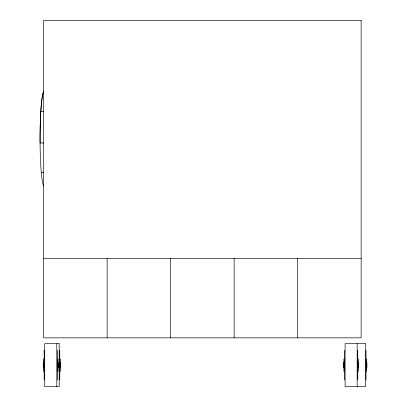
<?xml version="1.0" encoding="UTF-8"?>
<svg xmlns="http://www.w3.org/2000/svg" width="407" height="407" viewBox="0 0 407 407"><rect width="100%" height="100%" fill="white"/><g stroke="black" fill="none" stroke-linecap="round" stroke-linejoin="round"><path stroke-width="0.61" d="M40.817 111.615L43.864 111.615M43.742 142.994L40.084 142.994A47.492 4.141 90 0 1 43.849 91.544A47.492 4.141 -90 0 0 40.069 138.853A47.492 4.141 -90 0 0 43.849 186.167M41.28 172.436L43.717 172.436M43.646 258.47L361.141 258.47M366.916 362.591L366.916 367.714M366.682 358.938L366.682 371.367M366.02 350.269L366.02 380.036M358.648 362.591L358.648 367.714M358.414 358.938L358.414 371.367M357.753 350.269L357.753 380.036M357.173 343.656L357.173 386.65M344.526 350.269L344.526 380.036M344.113 362.591L344.113 367.714M343.864 358.938L343.864 371.367M343.63 362.591L343.63 367.714M297.644 258.47L297.644 337.846M234.142 258.47L234.142 337.846M170.645 258.47L170.645 337.846M107.148 258.47L107.148 337.846M60.668 362.591L60.668 367.714M60.434 358.938L60.434 371.367M60.18 362.591L60.18 367.714M60.15 362.383L60.15 367.923M59.773 350.269L59.773 380.036M58.267 362.591L58.267 367.714M58.033 358.938L58.033 371.367M57.372 350.269L57.372 380.036M56.792 343.656L56.792 386.65M44.144 350.269L44.144 380.036M43.732 362.591L43.732 367.714M43.483 358.938L43.483 371.367M43.249 362.591L43.249 367.714M361.141 20.35L43.646 20.35L43.646 337.846L361.141 337.846L361.141 20.35M59.193 343.656L44.724 343.656L44.724 386.65L59.193 386.65L59.193 343.656M365.44 343.656L345.1 343.656L345.1 386.65L365.44 386.65L365.44 343.656"/></g></svg>
